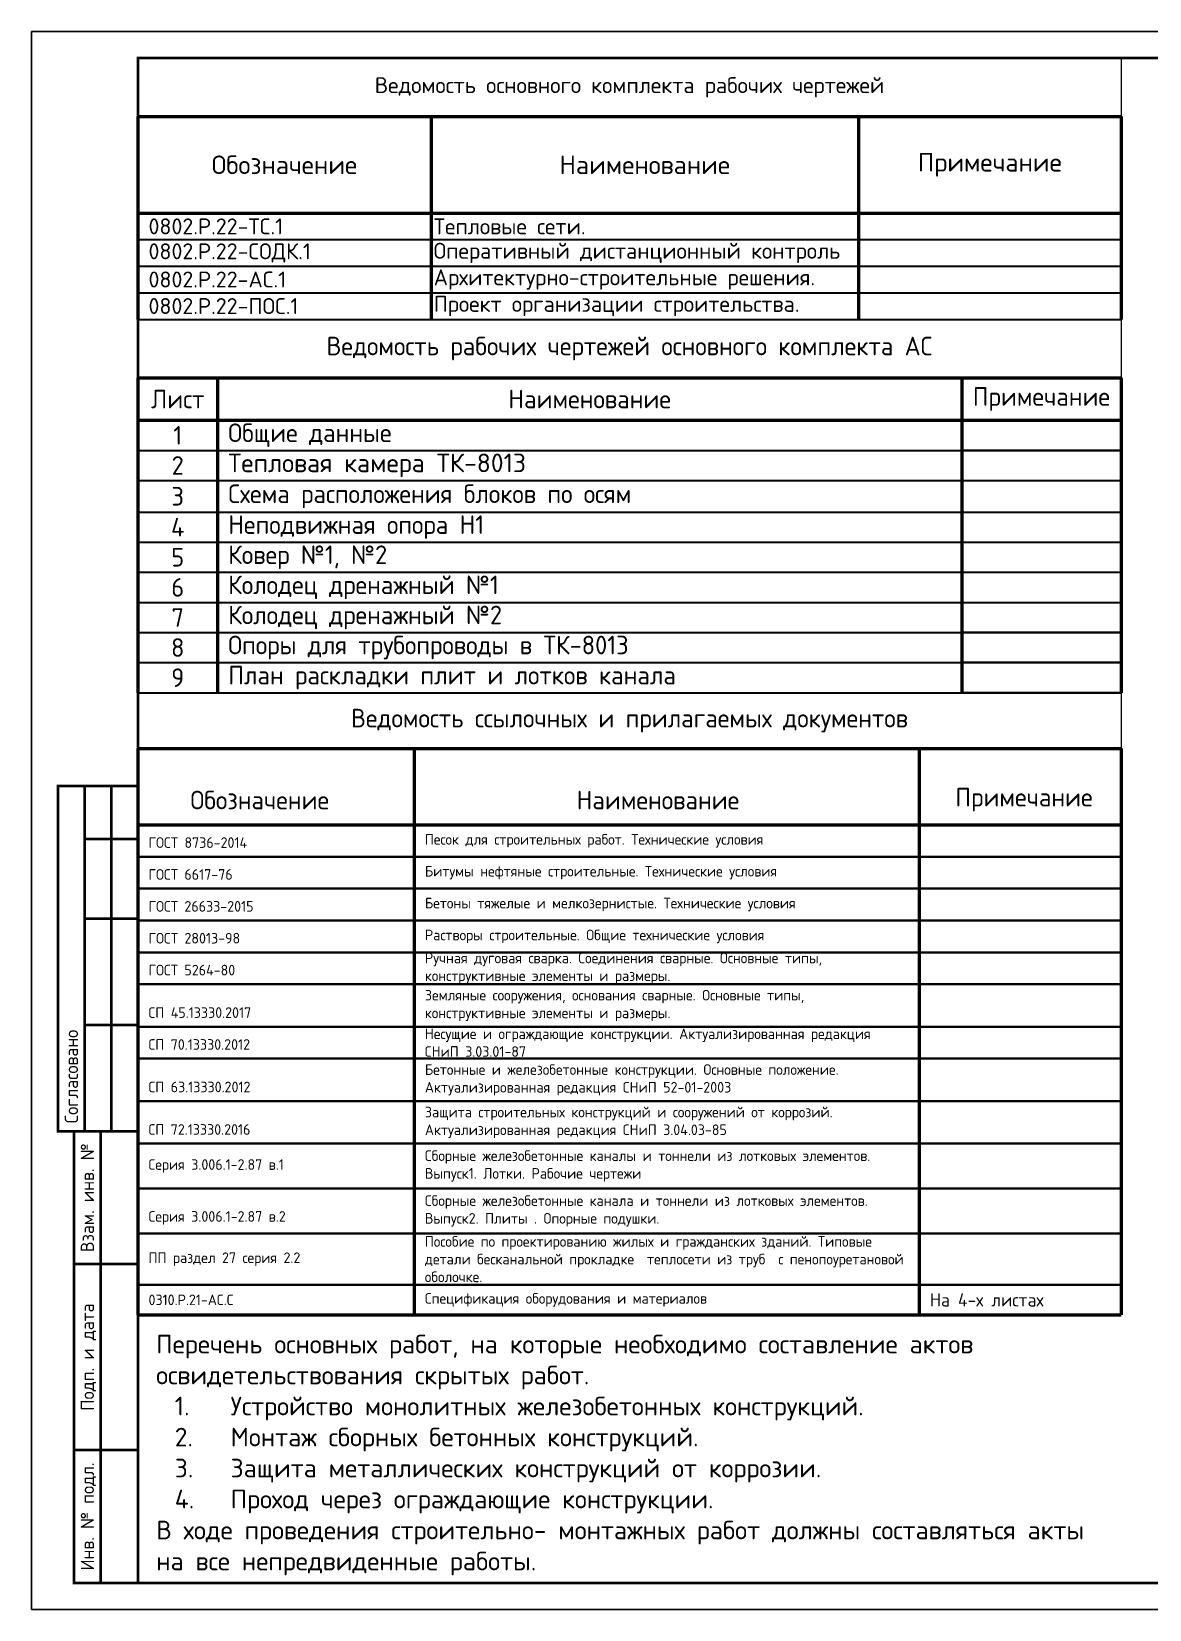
# Model space of a CAD drawing. Header units: millimetres. Extents: x 1601 to 14530, y 1157 to 3820.
# Drawn here: x 6589.6 to 6800, y 2825.6 to 3122.6 of the extents above; entities that cross this region are included whole.
import ezdxf
from ezdxf.enums import TextEntityAlignment as Align

# ---------------------------------------------------------------- set-up
doc = ezdxf.new("R2010")
doc.units = ezdxf.units.MM
doc.layers.add('Размер 3.5', color=250, linetype='Continuous', lineweight=35)
doc.layers.add('таблица', color=250, linetype='Continuous', lineweight=35)
doc.styles.add('-ISOCPEUR-', font='isocpeur.TTF')
doc.styles.add('GOST', font='GOST Common.ttf')

# ---------------------------------------------------------------- blocks, each defined once
blk = doc.blocks.new('*T193')
at = {"layer": 'Defpoints', "color": 8, "linetype": 'ByBlock', "lineweight": 0, "transparency": 16777216}
for p, q in [((0, 0), (185, 0)), ((0, 0), (0, -11)), ((185, 0), (185, -11))]:
    blk.add_line(p, q, dxfattribs=at)
at = {"layer": 'таблица', "color": 0, "lineweight": 50, "transparency": 16777216}
for p, q in [((0, -11), (185, -11)), ((0, -11), (0, -70.28)), ((15, -11), (15, -70.28)), ((155, -11), (155, -70.28)), ((185, -11), (185, -19)), ((0, -19), (185, -19)), ((185, -24.67), (185, -53.28))]:
    blk.add_line(p, q, dxfattribs=at)
at = {"layer": 'таблица', "lineweight": 50, "transparency": 16777216}
for p, q in [((185, -19), (185, -24.67)), ((185, -53.28), (185, -70.28))]:
    blk.add_line(p, q, dxfattribs=at)
at = {"layer": 'таблица', "lineweight": 30, "transparency": 16777216}
for p, q in [((0, -24.67), (15, -24.67)), ((0, -47.62), (15, -47.62)), ((0, -58.95), (15, -58.95)), ((0, -64.62), (15, -64.62)), ((0, -70.28), (15, -70.28))]:
    blk.add_line(p, q, dxfattribs=at)
at = {"layer": 'таблица', "color": 0, "lineweight": 30, "transparency": 16777216}
for p, q in [((15, -24.67), (155, -24.67)), ((0, -30.33), (185, -30.33)), ((0, -36.28), (185, -36.28)), ((0, -41.95), (185, -41.95)), ((15, -47.62), (185, -47.62)), ((0, -53.28), (185, -53.28)), ((15, -58.95), (155, -58.95)), ((15, -64.62), (155, -64.62)), ((15, -70.28), (155, -70.28))]:
    blk.add_line(p, q, dxfattribs=at)
at = {"layer": 'таблица', "transparency": 16777216}
for p, q in [((155, -24.67), (185, -24.67)), ((155, -58.95), (185, -58.95)), ((155, -64.62), (185, -64.62)), ((155, -70.28), (185, -70.28))]:
    blk.add_line(p, q, dxfattribs=at)
at = {"layer": 'таблица', "color": 7, "transparency": 16777216, "char_height": 3.5, "style": 'GOST'}
for s, insert, width, attachment_point in [('Ведомость рабочих чертежей основного комплекта АС', (92.5, -5.5), 182, 5), ('Лист', (7.5, -15), 12, 5), ('Наименование', (85, -15), 137, 5), ('Примечание', (170, -15), 27, 5), ('1', (7.5, -21.83), 14, 5), ('Общие данные ', (17, -21.83), 136, 4), ('2', (7.5, -27.5), 14, 5), ('{\\fISOCPEUR|b0|i0|c204|p34;\\C256;Тепловая камера ТК-8013\\P}', (17, -27.5), 136, 4), ('3', (7.5, -33.31), 14, 5), ('{\\C256;Схема расположения блоков по осям}', (17, -33.31), 136, 4), ('4', (7.5, -39.12), 14, 5), ('{\\C256;Неподвижная опора Н1}', (17, -39.12), 136, 4), ('5', (7.5, -44.78), 14, 5), ('{\\C256;Ковер №1, №2}', (17, -44.78), 136, 4), ('6', (7.5, -50.45), 14, 5), ('{\\C256;Колодец дренажный №1\\P}', (17, -50.45), 136, 4), ('7', (7.5, -56.12), 14, 5), ('{\\C256;Колодец дренажный №2}', (17, -56.12), 136, 4), ('8', (7.5, -61.78), 14, 5), ('{\\C256;Опоры для трубопроводы в ТК-8013\\P}', (17, -61.78), 136, 4), ('{\\C256;План раскладки плит и лотков канала\\P}', (17, -67.45), 136, 4), ('9', (7.5, -67.45), 14, 5)]:
    blk.add_mtext(s, dxfattribs=dict(at, insert=insert, width=width, attachment_point=attachment_point))
blk = doc.blocks.new('*T192')
at = {"layer": 'Defpoints', "color": 8, "linetype": 'ByBlock', "lineweight": 0, "transparency": 16777216}
for p, q in [((0, 0), (185, 0)), ((0, 0), (0, -10.52)), ((185, 0), (185, -10.52))]:
    blk.add_line(p, q, dxfattribs=at)
at = {"layer": 'таблица', "lineweight": 50, "transparency": 16777216}
for p, q in [((0, -10.52), (185, -10.52)), ((0, -10.52), (0, -117.12)), ((52, -10.52), (52, -117.12)), ((147, -10.52), (147, -117.12)), ((185, -10.52), (185, -117.12)), ((0, -24.87), (185, -24.87)), ((0, -117.12), (185, -117.12))]:
    blk.add_line(p, q, dxfattribs=at)
at = {"layer": 'таблица', "transparency": 16777216}
for p, q in [((0, -30.87), (185, -30.87)), ((0, -36.87), (185, -36.87)), ((0, -42.87), (185, -42.87)), ((0, -48.87), (185, -48.87)), ((0, -54.87), (185, -54.87)), ((0, -62.87), (185, -62.87)), ((0, -68.87), (185, -68.87)), ((0, -76.87), (185, -76.87)), ((0, -84.87), (185, -84.87)), ((0, -93.29), (185, -93.29)), ((0, -101.78), (185, -101.78)), ((0, -111.45), (185, -111.45))]:
    blk.add_line(p, q, dxfattribs=at)
at = {"layer": 'таблица', "color": 0, "transparency": 16777216, "style": 'GOST'}
for s, insert, char_height, width, attachment_point in [('Ведомость ссылочных и прилагаемых документов', (92.5, -5.26), 3.5, 165.2308, 5), ('Обозначение', (9.88, -21.95), 3.5, 32.2308, 7), ('Наименование', (82.55, -21.95), 3.5, 33.9077, 7), ('Примечание', (153.81, -22.36), 3.5, 24.3794, 7), ('Песок для строительных работ. Технические условия', (54, -27.87), 2, 91, 4), ('ГОСТ 8736-2014', (2, -29.21), 2, 48, 7), ('Битумы нефтяные строительные. Технические условия', (54, -33.87), 2, 91, 4), ('ГОСТ 6617-76', (2, -35.21), 2, 48, 7), ('Бетоны тяжелые и мелкозернистые. Технические условия', (54, -39.87), 2, 91, 4), ('ГОСТ 26633-2015', (2, -41.21), 2, 48, 7), ('ГОСТ 28013-98', (2, -47.21), 2, 48, 7), ('Растворы строительные. Общие технические условия', (54, -45.87), 2, 91, 4), ('Ручная дуговая сварка. Соединения сварные. Основные типы, конструктивные элементы и размеры.', (54, -51.87), 2, 91, 4), ('ГОСТ 5264-80', (2, -53.21), 2, 48, 7), ('Земляные сооружения, основания сварные. Основные типы, конструктивные элементы и размеры.', (54, -58.87), 2, 91, 4), ('СП 45.13330.2017', (2, -61.21), 2, 48, 7), ('СП 70.13330.2012', (2, -67.21), 2, 48, 7), ('Несущие и ограждающие конструкции. Актуализированная редакция СНиП 3.03.01-87 ', (54, -65.87), 2, 91, 4), ('Бетонные и железобетонные конструкции. Основные положение. Актуализированная редакция СНиП 52-01-2003', (54, -72.87), 2, 91, 4), ('СП 63.13330.2012', (2, -75.21), 2, 48, 7), ('Защита строительных конструкций и сооружений от коррозий. Актуализированная редакция СНиП 3.04.03-85', (54, -80.87), 2, 91, 4), ('СП 72.13330.2016', (2, -83.21), 2, 48, 7), ('Сборные железобетонные каналы и тоннели из лотковых элементов. Выпуск1. Лотки. Рабочие чертежи', (54, -89.08), 2, 91, 4), ('Серия 3.006.1-2.87 в.1', (2, -89.08), 2, 48, 4), ('Сборные железобетонные канала и тоннели из лотковых элементов. Выпуск2. Плиты . Опорные подушки.', (54, -97.54), 2, 91, 4), ('Серия 3.006.1-2.87 в.2', (2, -100.12), 2, 48, 7), ('Пособие по проектированию жилых и гражданских зданий. Типовые детали бесканальной прокладке  теплосети из труб  с пенопоуретановой оболочке.', (54, -106.62), 2, 91, 4), ('ПП раздел 27 серия 2.2', (2, -106.62), 2, 48, 4), ('0310.Р.21-АС.С', (2, -114.28), 2, 48, 4), ('Спецификация оборудования и материалов', (54, -114.28), 2, 91, 4), ('На 4-х листах', (149, -114.28), 2.5, 34, 4)]:
    blk.add_mtext(s, dxfattribs=dict(at, insert=insert, char_height=char_height, width=width, attachment_point=attachment_point))
blk = doc.blocks.new('*T345')
at = {"layer": 'Defpoints', "color": 8, "linetype": 'ByBlock', "lineweight": 0, "transparency": 16777216}
for p, q in [((0, 0), (185, 0)), ((0, 0), (0, -11)), ((185, 0), (185, -11))]:
    blk.add_line(p, q, dxfattribs=at)
at = {"layer": 'таблица', "color": 0, "lineweight": 50, "transparency": 16777216}
for p, q in [((0, -11), (185, -11)), ((0, -11), (0, -49.17)), ((55.16, -11), (55.16, -49.17)), ((135.58, -11), (135.58, -49.17)), ((185, -11), (185, -49.17)), ((0, -29.17), (185, -29.17))]:
    blk.add_line(p, q, dxfattribs=at)
at = {"layer": 'таблица', "color": 0, "lineweight": 30, "transparency": 16777216}
for p, q in [((0, -34.17), (185, -34.17)), ((0, -39.17), (185, -39.17)), ((0, -44.17), (185, -44.17)), ((0, -49.17), (185, -49.17))]:
    blk.add_line(p, q, dxfattribs=at)
at = {"layer": 'таблица', "color": 0, "transparency": 16777216, "char_height": 3, "style": '-ISOCPEUR-'}
for s, insert, width, attachment_point in [('Ведомость основного комплекта рабочих чертежей', (92.5, -5.5), 182, 5), ('{\\C7;0802.Р.22-ТС.1}', (2, -31.67), 51.157, 4), ('Тепловые сети. ', (55.66, -31.67), 79.427, 4), ('{\\C7;0802.Р.22-СОДК.1}', (2, -36.67), 51.157, 4), ('Оперативный дистанционный контроль', (55.66, -36.67), 79.427, 4), ('{\\C7;0802.Р.22-АС.1}', (2, -41.67), 51.157, 4), ('Архитектурно-строительные решения.', (55.66, -41.67), 79.427, 4), ('{\\C7;0802.Р.22-ПОС.1}', (2, -46.67), 51.157, 4), ('{\\C18;Проект организации строительства.}', (55.66, -46.67), 79.427, 4)]:
    blk.add_mtext(s, dxfattribs=dict(at, insert=insert, width=width, attachment_point=attachment_point))
at = {"layer": 'таблица', "color": 7, "transparency": 16777216, "char_height": 3.5, "attachment_point": 5, "style": '-ISOCPEUR-'}
for s, insert, width in [('Обозначение ', (27.58, -20.08), 52.157), ('Наименование ', (95.37, -20.08), 77.427), ('Примечание', (160.29, -20.08), 46.4161)]:
    blk.add_mtext(s, dxfattribs=dict(at, insert=insert, width=width))

msp = doc.modelspace()

# ---------------------------------------------------------------- linework, layer by layer
msp.add_line((7191.0803, 2825.5891), (6761.5147, 2825.5891))
msp.add_lwpolyline([(6589.6472, 3122.5891), (7009.6472, 3122.5891), (7009.6472, 2825.5891), (6589.6472, 2825.5891)], close=True)
at = {"const_width": 0.5}
msp.add_lwpolyline([(6609.6472, 3117.5891), (7004.6472, 3117.5891), (7004.6472, 2830.5891), (6609.6472, 2830.5891)], close=True, dxfattribs=at)
for points in [[(6609.6472, 2915.5891), (6594.6472, 2915.5891), (6594.6472, 2980.5891), (6609.6472, 2980.5891)], [(6599.6472, 2980.5891), (6599.6472, 2915.5891)], [(6604.6472, 2980.5891), (6604.6472, 2915.5891)], [(6599.6472, 2970.5891), (6609.6472, 2970.5891)], [(6599.6472, 2955.5891), (6609.6472, 2955.5891)], [(6599.6472, 2935.5891), (6609.6472, 2935.5891)], [(6609.6472, 2830.5891), (6597.6472, 2830.5891), (6597.6472, 2915.5891), (6609.6472, 2915.5891)], [(6602.6472, 2915.5891), (6602.6472, 2830.5891)], [(6597.6472, 2890.5891), (6609.6472, 2890.5891)], [(6597.6472, 2855.5891), (6609.6472, 2855.5891)]]:
    msp.add_lwpolyline(points, dxfattribs=at)

# ---------------------------------------------------------------- block references
for name, p in [('*T345', (6609.6472, 3117.5891)), ('*T193', (6609.6472, 3068.4224)), ('*T192', (6609.6472, 2998.14))]:
    msp.add_blockref(name, p)

# ---------------------------------------------------------------- texts
at = {"style": 'GOST'}
msp.add_text('Согласовано', height=2.5, rotation=90, dxfattribs=at).set_placement((6597.1472, 2917.0891), align=Align.MIDDLE_LEFT)
for s, p in [('Взам. инв. №', (6600.1472, 2903.0891)), ('Подп. и дата', (6600.1472, 2873.0891)), ('Инв. № подл.', (6600.1472, 2843.0891))]:
    msp.add_text(s, height=2.5, rotation=90, dxfattribs=at).set_placement(p, align=Align.MIDDLE_CENTER)
at = {"layer": 'Размер 3.5', "color": 0, "insert": (6613.0892, 2877.2879), "char_height": 3.5, "width": 178.136276, "attachment_point": 1, "style": '-ISOCPEUR-'}
msp.add_mtext('{\\C256;Перечень основных работ, на которые необходимо составление актов освидетельствования скрытых работ.\\P\\pi-10.5,l14,t14;1.^IУстройство монолитных железобетонных конструкций.\\P2.^IМонтаж сборных бетонных конструкций.\\P3.^IЗащита металлических конструкций от коррозии.\\P4.^IПроход через ограждающие конструкции.\\P\\pi0,l0,tz;В ходе проведения строительно- монтажных работ должны составляться акты на все непредвиденные работы.}', dxfattribs=at)

doc.saveas('drawing.dxf')
